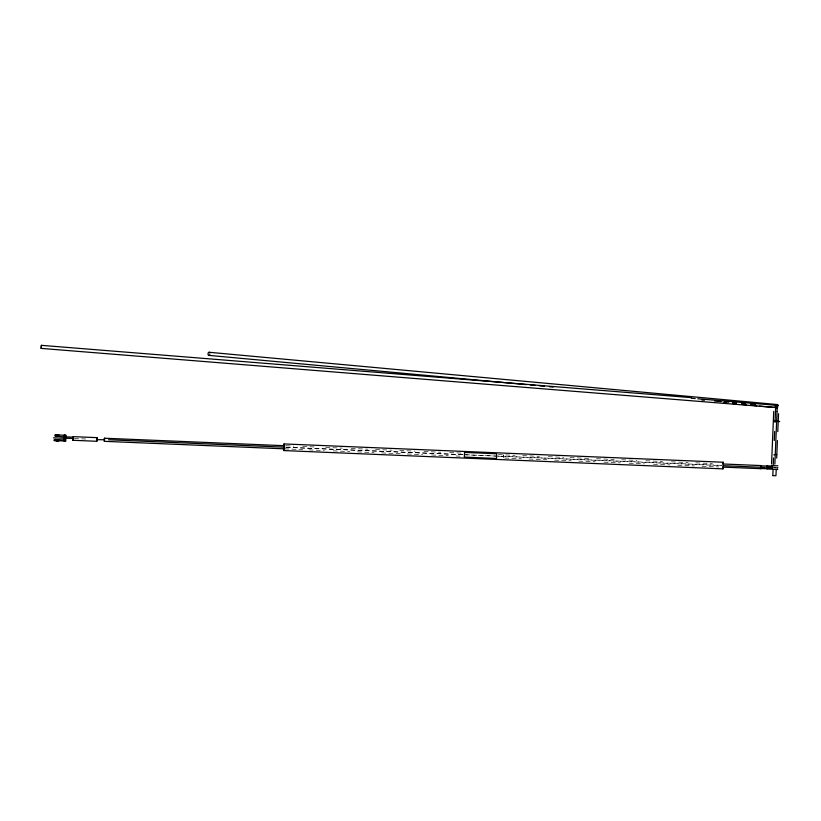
<?xml version="1.0" encoding="UTF-8"?>
<svg xmlns="http://www.w3.org/2000/svg" width="821" height="821" viewBox="0 0 821 821"><rect width="100%" height="100%" fill="white"/><g stroke="black" fill="none" stroke-linecap="round" stroke-linejoin="round"><path stroke-width="0.62" stroke-dasharray="4.11 3.08" d="M503.468 457.708L503.55 454.896L503.304 457.708M286.119 445.782L293.795 446.101M302.754 446.47L316.783 447.055M325.721 447.424L342.306 448.122M351.244 448.492L367.829 449.179M375.484 449.498L392.079 450.195M399.735 450.513L415.098 451.15M424.067 451.529L440.723 452.217M449.692 452.597L462.51 453.13M498.378 454.618L515.034 455.316M522.72 455.634L539.366 456.332M548.336 456.702L563.699 457.348M570.082 457.615L588.975 458.395M596.528 458.713L614.159 459.452M621.723 459.76L636.891 460.396M645.86 460.766L662.496 461.464M671.455 461.833L688.101 462.531M695.777 462.849L712.412 463.537M773.669 467.139L775.824 467.231M286.19 447.25L462.541 454.69M463.814 454.752L497.033 456.148M498.316 456.199L721.885 465.64M773.782 467.467L775.876 467.56M74.403 438.527L85.641 438.989M286.006 447.342L721.936 465.363M773.772 467.857L775.866 467.949M284.713 448.851L302.621 449.6M309.004 449.867L324.316 450.503M333.244 450.873L349.838 451.571M357.494 451.889L374.078 452.576M381.734 452.894L400.884 453.695M407.278 453.962L422.661 454.598M431.63 454.978L448.287 455.676M455.973 455.994L462.377 456.26M504.658 458.015L521.304 458.713M528.991 459.031L546.919 459.781M554.606 460.099L571.211 460.797M578.774 461.104L595.143 461.792M603.958 462.161L620.327 462.839M629.153 463.208L644.444 463.844M653.403 464.214L670.049 464.912M677.736 465.23L694.371 465.928M702.047 466.246L718.673 466.933"/><path stroke-width="1.23" d="M97.052 438.794L96.991 439.348M104.524 438.465L104.513 440.2M73.11 438.229L73.079 437.306L72.884 440.282L96.775 441.288L96.724 440.282M97.042 438.958L96.837 440.713M54.75 439.543L57.501 439.646L57.419 440.692L54.237 440.559L54.289 439.512M65.054 439.974L65.69 439.984L57.193 439.635L57.224 440.692L65.649 441.021L65.885 435.284L55.017 434.853M65.198 436.32L65.844 436.331C63.699 437.531 53.057 435.807 57.542 434.945M57.86 440.703C56.721 438.096 58.938 442.776 58.876 439.707M760.903 468.688L761.046 465.589M767.081 466.718L767.112 466.082M771.545 463.978L773.741 411.393M772.818 475.595L773.074 469.468M773.218 465.887L773.546 457.974M774.275 440.456L774.655 431.456M775.034 422.435L775.65 407.544L41.112 348.391L41.368 345.282M774.86 464.122L777.056 411.537M777.066 411.177L777.282 406.118L774.726 405.913M776.204 469.591L775.948 475.718L772.838 475.595M776.676 458.108L777.405 440.579M777.785 431.579L778.534 413.681M73.09 438.588L73.1 439.307M96.96 439.82L96.816 441.257M283.553 446.347L283.963 443.935L723.198 462.244L723.363 465.846L722.921 468.863L283.686 450.565L284.015 443.997M73.1 436.71L72.874 437.983L73.038 436.649L96.929 437.634L96.991 438.866M96.765 438.855L96.919 437.644M104.483 440.251L104.308 441.329L284.713 448.851M104.472 440.374L104.349 441.308M760.851 466.41L761.005 465.569L722.644 463.968M65.372 437.439L65.475 436.864M73.038 439.286L72.956 439.717M96.775 438.742L96.888 438.178M104.318 438.948L104.431 438.219L284.846 445.721M722.901 463.465L723.198 462.244M760.985 468.442L761.088 465.825M41.163 348.381L41.419 345.343L691.323 397.631M776.882 406.313L777.682 405.615M773.834 454.906L774.377 454.834M776.758 454.506L776.184 454.588M65.885 435.284L65.249 435.274L65.013 441.01L65.649 441.021M64.161 436.279L64.808 436.29M64.017 439.933L64.654 439.943M54.248 440.559L57.429 440.692M58.825 440.754L58.147 440.723M58.876 435.007L58.014 434.966M54.72 435.869L56.69 435.961M58.66 436.043L56.957 435.961M58.435 439.687L57.768 439.656M55.479 434.853L56.782 434.904M57.07 439.625L57.429 439.646M57.87 434.956L57.244 434.935M57.501 435.992L55.469 435.91M771.678 465.558L777.908 465.815M767.122 465.825L772.294 466.041M66.994 436.905L71.56 437.1M767.081 466.862L772.253 467.077M108.567 439.748L284.908 447.199M723.168 465.692L765.326 467.477M772.212 467.406L771.607 467.375L772.192 467.796M777.035 467.601L777.836 467.642L777.015 468.001M53.478 437.87L71.899 438.424M97.022 439.666L104.38 439.769M766.752 467.211L772.202 467.601M767.04 467.908L772.212 468.124M722.511 467.098L760.893 468.699L760.79 467.991M766.988 468.955L777.764 469.468M57.193 439.635L55.223 439.563M701.883 400.043L704.439 400.248M714.66 401.069L721.054 401.592M724.892 401.9L728.72 402.208M732.558 402.516L736.386 402.824M741.496 403.234L745.335 403.542M750.445 403.953L755.556 404.363M691.395 398.236L695.213 398.554M697.747 398.77L777.877 405.441M209.098 352.271L777.364 404.558M208.934 355.39L526.559 384.618M530.366 384.967L535.446 385.439M539.264 385.788L544.344 386.25M549.423 386.722L553.231 387.071M723.681 402.752L726.236 402.988M732.599 403.573L736.427 403.932M741.517 404.394L746.617 404.866M750.435 405.215L756.808 405.8M759.353 406.036L777.189 407.678M773.71 420.701L775.393 420.937M779.693 421.563L777.908 421.306M774.213 420.793L779.498 421.532M722.901 468.853L722.778 468.329M104.462 438.219L104.524 439.173M283.635 450.503L283.481 448.779M96.929 438.178L96.991 438.753M72.853 440.22L72.833 439.061M65.526 436.864L65.444 439.368L65.311 438.866M209.817 354.682A1.57 1.006 -84.7 0 1 208.267 354.97A1.57 1.006 -84.7 0 1 208.483 352.589A1.57 1.006 -84.7 0 1 209.95 353.112M777.661 407.503A1.57 1.006 -84.7 0 1 776.307 406.652A1.57 1.006 -84.7 0 1 777.138 404.589A1.57 1.006 -84.7 0 1 778.287 405.974M464.583 453.9L464.276 457.071L496.428 458.477L496.633 457.605L496.623 453.777L464.429 452.422L464.583 453.9M64.212 435.233L63.966 440.969L64.613 440.98L64.849 435.243L64.212 435.233M760.882 465.825L760.831 468.524L767.255 468.699L767.358 466.092L760.882 465.825M56.29 440.641L57.183 440.682L56.382 440.641"/></g></svg>
